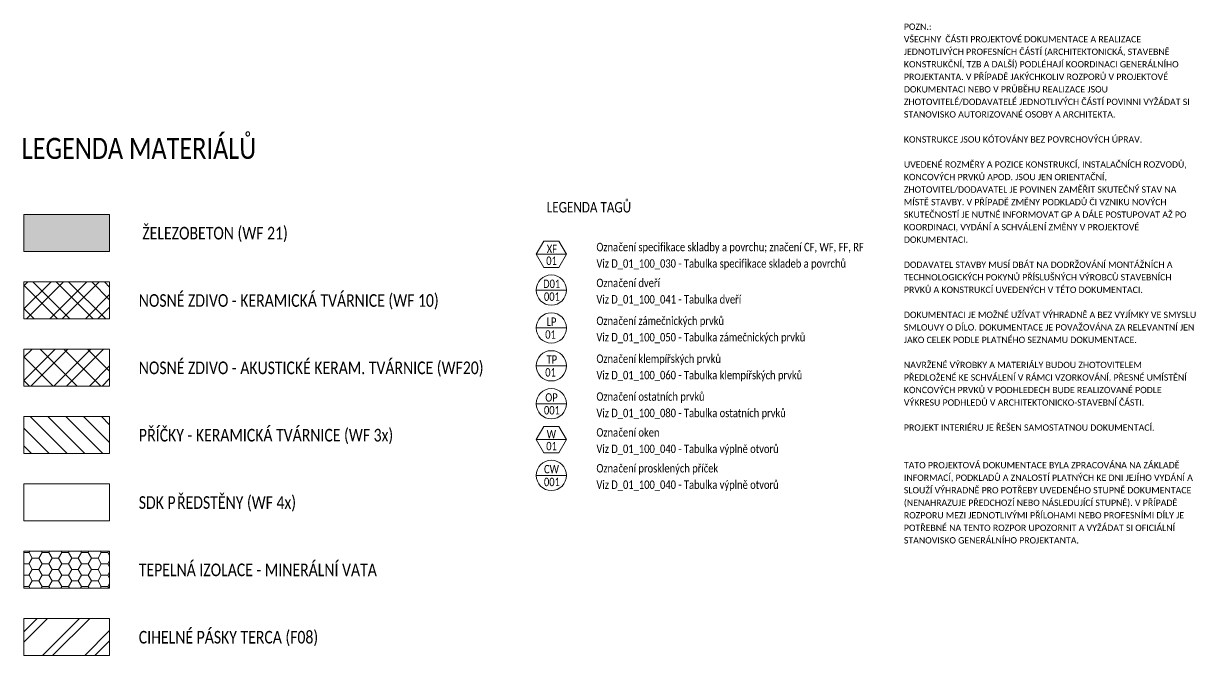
# Model space of a CAD drawing. Header units: millimetres. Extents: x -2204 to 40828, y -3577 to 13817.
# Drawn here: x 26896 to 40828, y -2985 to 4524 of the extents above; entities that cross this region are included whole.
import ezdxf

# ---------------------------------------------------------------- set-up
doc = ezdxf.new("R2010")
doc.units = ezdxf.units.MM
for name, color, linetype, lineweight in [('A-DETL-____-THIN', 9, 'Continuous', 9), ('A-DETL-GENF-OTLN', 9, 'Continuous', 9), ('G-____-____-TEXT', 9, 'Continuous', 5)]:
    doc.layers.add(name, color=color, linetype=linetype, lineweight=lineweight)
doc.styles.add('Calibri_1', font='calibri.ttf', dxfattribs={"width": 0.8, "height": 250})
doc.styles.add('Calibri_2', font='calibri.ttf', dxfattribs={"width": 0.8, "height": 150})
doc.styles.add('Calibri_3', font='calibri.ttf', dxfattribs={"width": 0.8, "height": 125})
doc.styles.add('Calibri_4', font='calibri.ttf', dxfattribs={"width": 0.8, "height": 100})
doc.styles.add('Calibri_5', font='calibri.ttf', dxfattribs={"height": 75})

msp = doc.modelspace()

# ---------------------------------------------------------------- hatches: boundary and pattern name
at = {"layer": 'A-DETL-GENF-OTLN'}
msp.add_hatch(color=254, dxfattribs=at).paths.add_polyline_path([(27920, 1815.2), (27920, 2255.2), (26900, 2255.2), (26900, 1815.2)])
at = {"layer": 'A-DETL-GENF-OTLN', "lineweight": 5}
h = msp.add_hatch(dxfattribs=at)
h.set_pattern_fill('FP_10', style=0, pattern_type=2)
h.set_pattern_definition([(45, (24070.87, 0), (-212.132, 212.132), []), (45, (24220.87, 0), (-212.132, 212.132), []), (315, (24070.87, 0), (212.132, 212.132), []), (315, (24220.87, 0), (212.132, 212.132), [])])
h.paths.add_polyline_path([(27920, 1015.2), (27920, 1455.2), (26900, 1455.2), (26900, 1015.2)])
h = msp.add_hatch(dxfattribs=at)
h.set_pattern_fill('FP_14', style=0, pattern_type=2)
h.set_pattern_definition([(45, (24070.87, 0), (-212.132, 212.132), []), (45, (24220.87, 0), (-212.132, 212.132), []), (315, (24070.87, 0), (141.421, 141.421), [])])
h.paths.add_polyline_path([(27920, 215.2), (27920, 655.2), (26900, 655.2), (26900, 215.2)])
h = msp.add_hatch(dxfattribs=at)
h.set_pattern_fill('FP_11', style=0, pattern_type=2)
h.set_pattern_definition([(135, (24070.87, 0), (-106.066, -106.066), [])])
h.paths.add_polyline_path([(27920, -584.8), (27920, -144.8), (26900, -144.8), (26900, -584.8)])
h = msp.add_hatch(dxfattribs=at)
h.set_pattern_fill('FP_13', style=0, pattern_type=2)
h.set_pattern_definition([(0, (24070.87, 0), (117.188, 67.658), [78.125, -156.25]), (120, (24070.87, 0), (-117.1875, 67.6588), [78.125, -156.25]), (60, (24070.87, 0), (0.0005, 135.3168), [0, -156.25, 78.125, 0])])
h.paths.add_polyline_path([(27920, -2184.8), (27920, -1744.8), (26900, -1744.8), (26900, -2184.8)])
h = msp.add_hatch(dxfattribs=at)
h.set_pattern_fill('FP_12', style=0, pattern_type=2)
h.set_pattern_definition([(45, (24070.87, 0), (-251.447, 251.447), []), (45, (24070.87, 381), (-251.447, 251.447), [])])
h.paths.add_polyline_path([(27920, -2984.8), (27920, -2544.8), (26900, -2544.8), (26900, -2984.8)])

# ---------------------------------------------------------------- linework, layer by layer
at = {"layer": 'A-DETL-____-THIN'}
for p, q in [((27920, 2255.2), (26900, 2255.2)), ((26900, 2255.2), (26900, 1815.2)), ((27920, 1815.2), (27920, 2255.2)), ((26900, 1815.2), (27920, 1815.2)), ((33080.2, 1938.6), (32990.2, 1782.7)), ((33080.2, 1938.6), (33260.2, 1938.6)), ((33260.2, 1938.6), (33350.2, 1782.7)), ((33350.2, 1782.7), (32990.2, 1782.7)), ((33080.2, 1626.8), (32990.2, 1782.7)), ((33260.2, 1626.8), (33350.2, 1782.7)), ((33080.2, 1626.8), (33260.2, 1626.8)), ((27920, 1455.2), (26900, 1455.2)), ((26900, 1455.2), (26900, 1015.2)), ((27920, 1015.2), (27920, 1455.2)), ((33350.2, 1356.8), (32990.2, 1356.8)), ((26900, 1015.2), (27920, 1015.2)), ((33350.2, 906.8), (32990.2, 906.8)), ((27920, 655.2), (26900, 655.2)), ((26900, 655.2), (26900, 215.2)), ((27920, 215.2), (27920, 655.2)), ((33350.2, 456.8), (32990.2, 456.8)), ((26900, 215.2), (27920, 215.2)), ((33350.2, 6.8), (32990.2, 6.8)), ((27920, -144.8), (26900, -144.8)), ((26900, -144.8), (26900, -584.8)), ((27920, -584.8), (27920, -144.8)), ((33080.2, -263.2), (32990.2, -419.1)), ((33080.2, -263.2), (33260.2, -263.2)), ((33260.2, -263.2), (33350.2, -419.1)), ((33350.2, -419.1), (32990.2, -419.1)), ((33080.2, -575), (32990.2, -419.1)), ((33260.2, -575), (33350.2, -419.1)), ((26900, -584.8), (27920, -584.8)), ((33080.2, -575), (33260.2, -575)), ((27920, -944.8), (26900, -944.8)), ((26900, -944.8), (26900, -1384.8)), ((27920, -1384.8), (27920, -944.8)), ((33350.2, -845), (32990.2, -845)), ((26900, -1384.8), (27920, -1384.8)), ((27920, -1744.8), (26900, -1744.8)), ((26900, -1744.8), (26900, -2184.8)), ((27920, -2184.8), (27920, -1744.8)), ((26900, -2184.8), (27920, -2184.8)), ((27920, -2544.8), (26900, -2544.8)), ((26900, -2544.8), (26900, -2984.8)), ((27920, -2984.8), (27920, -2544.8)), ((26900, -2984.8), (27920, -2984.8))]:
    msp.add_line(p, q, dxfattribs=at)
for centre in [(33170.2, 1356.8), (33170.2, 906.8), (33170.2, 456.8), (33170.2, 6.8), (33170.2, -845)]:
    msp.add_circle(centre, 180, dxfattribs=at)

# ---------------------------------------------------------------- texts
at = {"layer": 'G-____-____-TEXT', "color": 7, "lineweight": 9, "attachment_point": 1}
for s, insert, char_height, width, style in [('POZN.: ', (37360.7, 4523.2), 75, 448.945, 'Calibri_5'), ('VŠECHNY ', (37360.7, 4374.4), 75, 597.257, 'Calibri_5'), ('ČÁSTI PROJEKTOVÉ DOKUMENTACE A REALIZACE ', (37853.4, 4374.4), 75, 2978.269, 'Calibri_5'), ('JEDNOTLIVÝCH PROFESNÍCH ČÁSTÍ (ARCHITEKTONICKÁ, STAVEBNĚ ', (37360.7, 4225.6), 75, 4028.48, 'Calibri_5'), ('KONSTRUKČNÍ, TZB A DALŠÍ) PODLÉHAJÍ KOORDINACI GENERÁLNÍHO ', (37360.7, 4076.8), 75, 4164.767, 'Calibri_5'), ('PROJEKTANTA. V\xa0PŘÍPADĚ JAKÝCHKOLIV ROZPORŮ V\xa0PROJEKTOVÉ ', (37360.7, 3927.9), 75, 4004.429, 'Calibri_5'), ('DOKUMENTACI NEBO V\xa0PRŮBĚHU REALIZACE JSOU ', (37360.7, 3779.1), 75, 3106.539, 'Calibri_5'), ('ZHOTOVITELÉ/DODAVATELÉ JEDNOTLIVÝCH ČÁSTÍ POVINNI VYŽÁDAT SI ', (37360.7, 3630.3), 75, 4337.129, 'Calibri_5'), ('STANOVISKO AUTORIZOVANÉ OSOBY A ARCHITEKTA.', (37360.7, 3481.4), 75, 3178.691, 'Calibri_5'), ('LEGENDA MATERIÁL', (26874.5, 3164.8), 250, 3136.202, 'Calibri_1'), ('Ů', (29462.1, 3164.8), 250, 243.713, 'Calibri_1'), ('KONSTRUKCE JSOU KÓTOVÁNY BEZ POVRCHOVÝCH ÚPRAV. ', (37360.7, 3183.8), 75, 3627.636, 'Calibri_5'), ('UVEDENÉ ROZMĚRY A POZICE KONSTRUKCÍ, INSTALAČNÍCH ROZVODŮ, ', (37360.7, 2886.1), 75, 4293.037, 'Calibri_5'), ('KONCOVÝCH PRVKŮ APOD. JSOU JEN ORIENTAČNÍ, ', (37360.7, 2737.3), 75, 3094.514, 'Calibri_5'), ('ZHOTOVITEL/DODAVATEL JE POVINEN ZAMĚŘIT SKUTEČNÝ STAV NA ', (37360.7, 2588.5), 75, 4132.699, 'Calibri_5'), ('LEGENDA TAG', (33115.9, 2403.4), 125, 1093.502, 'Calibri_3'), ('Ů', (34018.1, 2403.4), 125, 121.857, 'Calibri_3'), ('MÍSTĚ STAVBY. V PŘÍPADĚ ZMĚNY PODKLADŮ ČI VZNIKU NOVÝCH ', (37360.7, 2439.6), 75, 3980.378, 'Calibri_5'), ('SKUTEČNOSTÍ JE NUTNÉ INFORMOVAT GP A DÁLE POSTUPOVAT AŽ PO ', (37360.7, 2290.8), 75, 4285.02, 'Calibri_5'), (' ŽELEZOBETON (WF 21)', (28266.4, 2108), 150, 2244.725, 'Calibri_2'), ('KOORDINACI, VYDÁNÍ A SCHVÁLENÍ ZMĚNY V PROJEKTOVÉ ', (37360.7, 2142), 75, 3571.518, 'Calibri_5'), ('DOKUMENTACI. ', (37360.7, 1993.2), 75, 1002.109, 'Calibri_5'), ('XF', (33115.5, 1895.6), 100, 150.717, 'Calibri_4'), ('Ozna', (33706.4, 1917.8), 100, 317.468, 'Calibri_4'), ('čení specifikace skladby a povrchu; značení CF, WF, FF, RF', (33968.3, 1917.8), 100, 3601.18, 'Calibri_4'), ('01', (33109.5, 1755.1), 100, 153.924, 'Calibri_4'), ('Viz D_01_100_030 - Tabulka specifikace skladeb a povrchů', (33706.4, 1722.6), 100, 3655.695, 'Calibri_4'), ('DODAVATEL STAVBY MUSÍ DBÁT NA DODRŽOVÁNÍ MONTÁŽNÍCH A ', (37360.7, 1695.5), 75, 4072.573, 'Calibri_5'), ('TECHNOLOGICKÝCH POKYNŮ PŘÍSLUŠNÝCH VÝROBCŮ STAVEBNÍCH ', (37360.7, 1546.7), 75, 4072.573, 'Calibri_5'), ('D01', (33072.7, 1481.4), 100, 250.126, 'Calibri_4'), ('Ozna', (33706.4, 1491.9), 100, 317.468, 'Calibri_4'), ('čení dveří', (33968.3, 1491.9), 100, 609.283, 'Calibri_4'), ('PRVKŮ A KONSTRUKCÍ UVEDENÝCH V TÉTO DOKUMENTACI.', (37360.7, 1397.8), 75, 3599.577, 'Calibri_5'), ('NOSNÉ ZDIVO - KERAMICKÁ TVÁRNICE (WF 10)', (28266.4, 1308), 150, 4502.277, 'Calibri_2'), ('001', (33082.5, 1329.2), 100, 230.886, 'Calibri_4'), ('Viz D_01_100_041 - Tabulka dveří', (33706.4, 1296.8), 100, 2119.662, 'Calibri_4'), ('DOKUMENTACI JE MOŽNÉ UŽÍVAT VÝHRADNĚ A BEZ VYJÍMKY VE SMYSLU ', (37360.7, 1100.2), 75, 4401.264, 'Calibri_5'), ('LP', (33113.5, 1031.4), 100, 144.304, 'Calibri_4'), ('Ozna', (33706.4, 1041.9), 100, 317.468, 'Calibri_4'), ('čení zámečnických prvků', (33968.3, 1041.9), 100, 1545.653, 'Calibri_4'), ('01', (33097.5, 879.2), 100, 153.924, 'Calibri_4'), ('Viz D_01_100_050 - Tabulka zámečnických prvků', (33706.4, 846.8), 100, 3056.033, 'Calibri_4'), ('SMLOUVY O DÍLO. DOKUMENTACE JE POVAŽOVÁNA ZA RELEVANTNÍ JEN ', (37360.7, 951.4), 75, 4401.264, 'Calibri_5'), ('JAKO CELEK PODLE PLATNÉHO SEZNAMU DOKUMENTACE.', (37360.7, 802.5), 75, 3515.4, 'Calibri_5'), ('TP', (33113.5, 581.4), 100, 153.924, 'Calibri_4'), ('Ozna', (33706.4, 591.9), 100, 317.468, 'Calibri_4'), ('čení klempířských prvků', (33968.3, 591.9), 100, 1503.966, 'Calibri_4'), ('NOSNÉ ZDIVO - AKUSTICKÉ KERAM. TVÁRNICE (WF20)', (28266.4, 508), 150, 5175.695, 'Calibri_2'), ('01', (33097.5, 429.2), 100, 153.924, 'Calibri_4'), ('NAVRŽENÉ VÝROBKY A MATERIÁLY BUDOU ZHOTOVITELEM ', (37360.7, 504.9), 75, 3615.611, 'Calibri_5'), ('Viz D_01_100_060 - Tabulka klempířských prvků', (33706.4, 396.8), 100, 3014.345, 'Calibri_4'), ('PŘEDLOŽENÉ KE SCHVÁLENÍ V RÁMCI VZORKOVÁNÍ. PŘESNÉ UMÍSTĚNÍ ', (37360.7, 356), 75, 4285.02, 'Calibri_5'), ('Ozna', (33706.4, 141.9), 100, 317.468, 'Calibri_4'), ('čení ostatních prvků', (33968.3, 141.9), 100, 1260.253, 'Calibri_4'), ('KONCOVÝCH PRVKŮ V PODHLEDECH BUDE REALIZOVANÉ PODLE ', (37360.7, 207.2), 75, 3924.26, 'Calibri_5'), ('OP', (33098.5, 131.4), 100, 182.785, 'Calibri_4'), ('VÝKRESU PODHLEDŮ V ARCHITEKTONICKO-STAVEBNÍ ČÁSTI. ', (37360.7, 58.4), 75, 3647.678, 'Calibri_5'), ('001', (33082.5, -20.8), 100, 230.886, 'Calibri_4'), ('Viz D_01_100_080 - Tabulka ostatních prvků', (33706.4, -53.2), 100, 2770.632, 'Calibri_4'), ('ŘÍČKY - KERAMICKÁ TVÁRNICE (WF 3x)', (28367, -292), 150, 3681.349, 'Calibri_2'), ('čení oken', (33968.3, -284), 100, 599.662, 'Calibri_4'), ('PROJEKT INTERIÉRU JE ŘEŠEN SAMOSTATNOU DOKUMENTACÍ.', (37360.7, -239.3), 75, 3775.948, 'Calibri_5'), ('P', (28266.4, -292), 150, 121.856, 'Calibri_2'), ('W', (33115.5, -306.1), 100, 137.89, 'Calibri_4'), ('Ozna', (33706.4, -284), 100, 317.468, 'Calibri_4'), ('01', (33109.5, -446.6), 100, 153.924, 'Calibri_4'), ('Viz D_01_100_040 - Tabulka výplně otvorů', (33706.4, -479.1), 100, 2668.016, 'Calibri_4'), ('TATO PROJEKTOVÁ DOKUMENTACE BYLA ZPRACOVÁNA NA ZÁKLADĚ ', (37360.7, -685.7), 75, 4176.792, 'Calibri_5'), ('CW', (33083.5, -720.3), 100, 221.266, 'Calibri_4'), ('Ozna', (33706.4, -709.9), 100, 317.468, 'Calibri_4'), ('čení prosklených příček', (33968.3, -709.9), 100, 1462.278, 'Calibri_4'), ('INFORMACÍ, PODKLADŮ A ZNALOSTÍ PLATNÝCH KE DNI JEJÍHO VYDÁNÍ A ', (37360.7, -834.6), 75, 4377.214, 'Calibri_5'), ('001', (33082.5, -872.5), 100, 230.886, 'Calibri_4'), ('Viz D_01_100_040 - Tabulka výplně otvorů', (33706.4, -905), 100, 2668.016, 'Calibri_4'), ('SLOUŽÍ VÝHRADNĚ PRO POTŘEBY UVEDENÉHO STUPNĚ DOKUMENTACE ', (37360.7, -983.4), 75, 4369.197, 'Calibri_5'), ('SDK P', (28266.4, -1092), 150, 551.561, 'Calibri_2'), ('ŘEDSTĚNY (WF 4x)', (28721.5, -1092), 150, 1789.367, 'Calibri_2'), ('(NENAHRAZUJE PŘEDCHOZÍ NEBO NÁSLEDUJÍCÍ STUPNĚ). V PŘÍPADĚ ', (37360.7, -1132.2), 75, 4140.716, 'Calibri_5'), ('ROZPORU MEZI JEDNOTLIVÝMI PŘÍLOHAMI NEBO PROFESNÍMI DÍLY JE ', (37360.7, -1281.1), 75, 4256.961, 'Calibri_5'), ('POTŘEBNÉ NA TENTO ROZPOR UPOZORNIT A VYŽÁDAT SI OFICIÁLNÍ ', (37360.7, -1429.9), 75, 4108.648, 'Calibri_5'), ('STANOVISKO GENERÁLNÍHO PROJEKTANTA.', (37360.7, -1578.7), 75, 2633.543, 'Calibri_5'), ('TEPELNÁ IZOLACE - MINERÁLNÍ VATA', (28266.4, -1892), 150, 3572.32, 'Calibri_2'), ('CIHELNÉ PÁSKY TERCA (F08)', (28266.4, -2692), 150, 2693.67, 'Calibri_2')]:
    msp.add_mtext(s, dxfattribs=dict(at, insert=insert, char_height=char_height, width=width, style=style))

doc.saveas('drawing.dxf')
